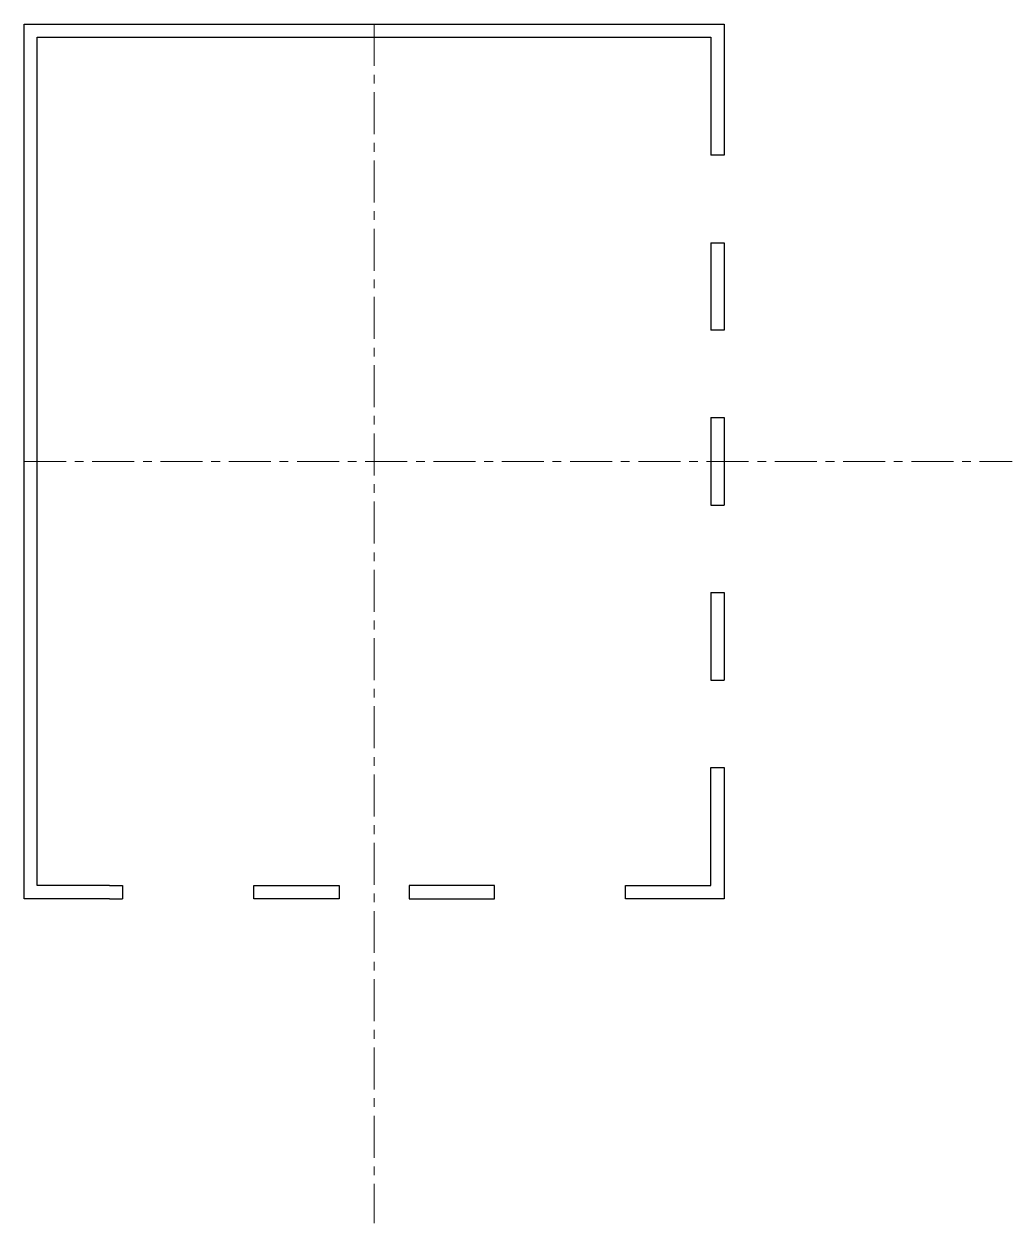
# Model space of a CAD drawing. Header units: metres. Extents: x 20.2 to 31.5, y 17.1 to 30.8.
import ezdxf

# ---------------------------------------------------------------- set-up
doc = ezdxf.new("R2010")
doc.units = ezdxf.units.M
doc.linetypes.add('ACAD_ISO04W100', pattern=[30, 24, -3, 0, -3])
doc.layers.add('AUXILIARES', color=30, linetype='ACAD_ISO04W100', lineweight=5)
doc.layers.add('MUROS', color=160, linetype='Continuous')

msp = doc.modelspace()

# ---------------------------------------------------------------- linework, layer by layer
at = {"layer": 'AUXILIARES', "ltscale": 0.02}
for p, q in [((24.167, 30.788), (24.167, 17.081)), ((20.167, 25.788), (31.457, 25.788))]:
    msp.add_line(p, q, dxfattribs=at)
at = {"layer": 'MUROS'}
for p, q in [((28.167, 29.288), (28.017, 29.288)), ((28.017, 28.288), (28.017, 27.288)), ((28.017, 28.288), (28.167, 28.288)), ((28.167, 28.288), (28.167, 27.288)), ((28.167, 27.288), (28.017, 27.288)), ((28.017, 26.288), (28.017, 25.288)), ((28.017, 26.288), (28.167, 26.288)), ((28.167, 26.288), (28.167, 25.288)), ((28.017, 25.288), (28.167, 25.288)), ((28.017, 24.288), (28.017, 23.288)), ((28.017, 24.288), (28.167, 24.288)), ((28.167, 24.288), (28.167, 23.288)), ((28.017, 23.288), (28.167, 23.288)), ((28.017, 22.288), (28.167, 22.288)), ((21.142, 20.938), (21.292, 20.938)), ((21.292, 20.938), (21.292, 20.788)), ((21.142, 20.788), (21.292, 20.788))]:
    msp.add_line(p, q, dxfattribs=at)
for points in [[(21.142, 20.788), (20.167, 20.788), (20.167, 30.788), (28.167, 30.788), (28.167, 29.288)], [(21.142, 20.938), (20.317, 20.938), (20.317, 30.638), (28.017, 30.638), (28.017, 29.288)], [(28.167, 22.288), (28.167, 21.288), (28.167, 20.788), (28.017, 20.788), (27.042, 20.788), (27.042, 20.938), (28.017, 20.938), (28.017, 21.288), (28.017, 22.288)]]:
    msp.add_lwpolyline(points, dxfattribs=at)
for points in [[(23.767, 20.788), (22.792, 20.788), (22.792, 20.938), (23.767, 20.938)], [(24.567, 20.788), (25.542, 20.788), (25.542, 20.938), (24.567, 20.938)]]:
    msp.add_lwpolyline(points, close=True, dxfattribs=at)

doc.saveas('drawing.dxf')
